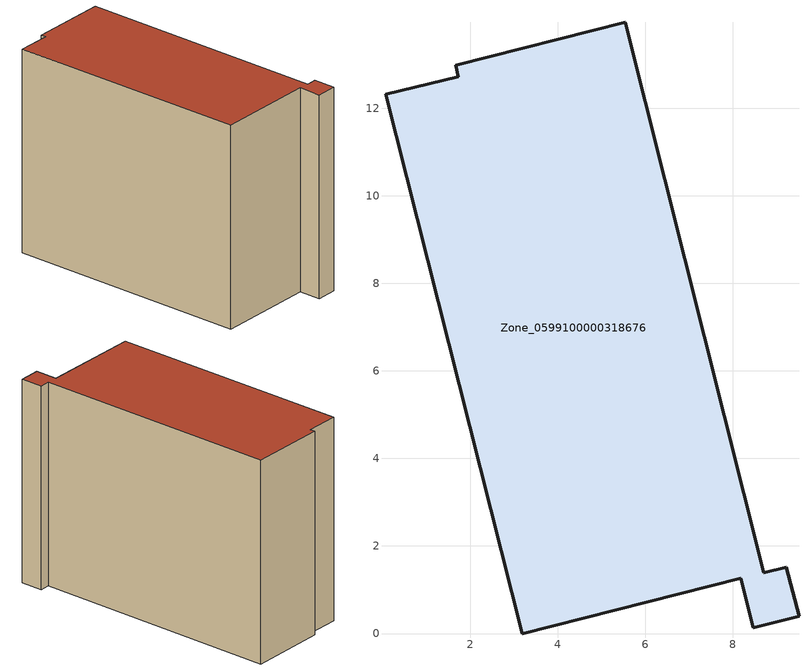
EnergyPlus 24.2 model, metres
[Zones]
Zone_0599100000318676
 floor ground (C_G): 1.66,12.99 5.54,13.96 8.71,1.39 9.22,1.52 9.51,0.4 8.46,0.13 8.18,1.26 3.19,0 0.06,12.32 1.73,12.72 z0
 wall outside (C_F): 8.46,0.13 9.51,0.4 9.22,1.52 8.71,1.39 5.54,13.96 1.66,12.99 1.73,12.72 0.06,12.32 3.19,0 8.18,1.26 8.46,0.13 z0:10.69
 roof outside (C_R): 0.06,12.32 3.19,0 8.18,1.26 8.46,0.13 9.51,0.4 9.22,1.52 8.71,1.39 5.54,13.96 1.66,12.99 1.73,12.72 z10.69
[BUILDING]
Pand.0599100000318676: North Axis=0; Terrain=City; Loads Convergence Tolerance Value=0.04; Temperature Convergence Tolerance Value=0.4; Solar Distribution=FullExterior; Maximum Number of Warmup Days=25; Minimum Number of Warmup Days=1
[Site:Location]
Rotterdam.The.Hague.AP_ZH_NLD Design_Conditions: Latitude=51.96; Longitude=4.45; Time Zone=1; Elevation=-4.5
[SITE:GROUNDTEMPERATURE:BUILDINGSURFACE]
18, 18, 18, 18, 18, 18, 18, 18, 18, 18, 18, 18
[MATERIAL] Thermal Absorptance=0.9; Solar Absorptance=0.7; Visible Absorptance=0.7
Name | Roughness | Thickness | Conductivity | Density | Specific Heat
G.TI.1992-2005 | MediumSmooth | 0.15 | 0.06 | 540 | 1210
F.TI.1992-2005 | Rough | 0.3 | 0.12 | 1920 | 840
R.TI.1992-2005 | MediumRough | 0.2 | 0.08 | 1500 | 1000
[CONSTRUCTION]
C_G: G.TI.1992-2005
C_F: F.TI.1992-2005
C_R: R.TI.1992-2005
[ZONE]
Zone_0599100000318676: Type=1; Multiplier=1; Ceiling Height=Autocalculate; Volume=Autocalculate; Floor Area=autocalculate; Part of Total Floor Area=Yes
[ZONEINFILTRATION:DESIGNFLOWRATE]
Infil_Zone_0599100000318676: Zone or ZoneList or Space or SpaceList=Zone_0599100000318676; Schedule=AlwaysOn; Design Flow Rate Calculation Method=Flow/Area; Flow Rate per Floor Area=0.0015; Constant Term Coefficient=1; Temperature Term Coefficient=0; Velocity Term Coefficient=0; Velocity Squared Term Coefficient=0
[HVACTEMPLATE:ZONE:IDEALLOADSAIRSYSTEM]
Zone_0599100000318676: Maximum Heating Supply Air Temperature=50; Minimum Cooling Supply Air Temperature=13; Maximum Heating Supply Air Humidity Ratio=0.0156; Minimum Cooling Supply Air Humidity Ratio=0.0077; Heating Limit=NoLimit; Cooling Limit=NoLimit; Dehumidification Control Type=ConstantSensibleHeatRatio; Cooling Sensible Heat Ratio=0.7; Dehumidification Setpoint=60; Humidification Control Type=None; Humidification Setpoint=30; Outdoor Air Method=None; Outdoor Air Flow Rate per Person=0.00944; Outdoor Air Flow Rate per Zone Floor Area=0; Outdoor Air Flow Rate per Zone=0; Demand Controlled Ventilation Type=None; Outdoor Air Economizer Type=NoEconomizer; Heat Recovery Type=None; Sensible Heat Recovery Effectiveness=0.7; Latent Heat Recovery Effectiveness=0.65
[ZONECONTROL:THERMOSTAT]
ThermostatControl_Zone_0599100000318676: Zone or ZoneList=Zone_0599100000318676; Control Type Schedule=DualSetpointControlType; Control 1=Thermostat_Zone_0599100000318676; Temperature Difference Between Cutout And Setpoint=0
[THERMOSTATSETPOINT:DUALSETPOINT]
Thermostat_Zone_0599100000318676: Heating Setpoint Temperature Schedule=HeatingSetpoint_Zone_0599100000318676; Cooling Setpoint Temperature Schedule=CoolingSetpoint_Zone_0599100000318676
[SCHEDULE:COMPACT]
HeatingSetpoint_Zone_0599100000318676: Through: 12/31, For: AllDays, Until: 24:00, 21
CoolingSetpoint_Zone_0599100000318676: Through: 12/31, For: AllDays, Until: 24:00, 24
DualSetpointControlType: Through: 12/31, For: AllDays, Until: 24:00, 4
AlwaysOn: Through: 12/31, For: AllDays, Until: 24:00, 1
